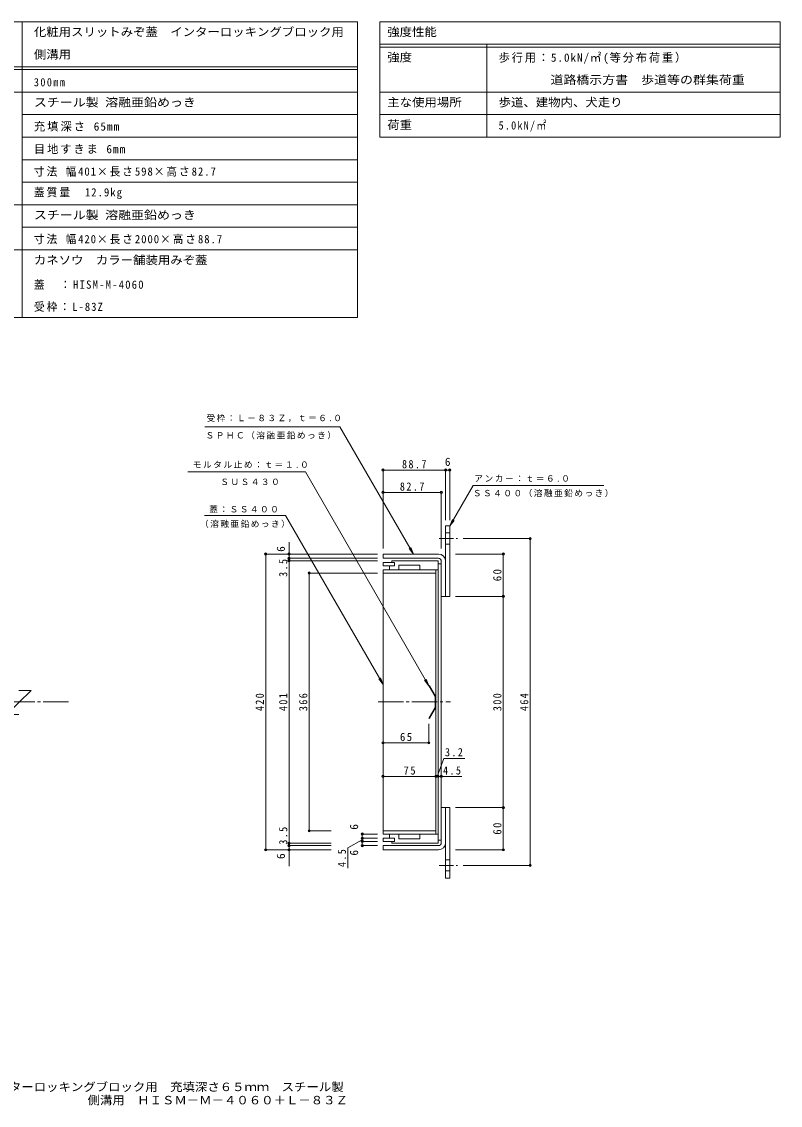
# Model space of a CAD drawing. Units: millimetres at full size, sheet at 1:4; some dimension numbers follow another scale. Extents: x -946 to 1123, y -778 to 761.
# Drawn here: x 46 to 1123, y -778 to 761 of the extents above; entities that cross this region are included whole.
import ezdxf
from ezdxf.enums import TextEntityAlignment as Align

# ---------------------------------------------------------------- set-up
doc = ezdxf.new("R2010")
doc.units = ezdxf.units.MM
doc.header["$LTSCALE"] = 4
doc.header["$PDMODE"] = 32
doc.header["$PDSIZE"] = 3.2
doc.linetypes.add('CHAIN1', pattern=[8, 5, -1, 1, -1])
doc.linetypes.add('CHAIN2', pattern=[12, 9, -1, 1, -1])
for name, color, linetype, lineweight in [('0-0_通り芯', 7, 'CHAIN2', 9), ('0-2_仕上', 7, 'Continuous', 9), ('0-3_建具', 4, 'Continuous', 9), ('0-4_その他', 7, 'Continuous', 9), ('0-5_寸法', 7, 'Continuous', 9), ('F-5_F-5ﾚｲﾔ', 2, 'Continuous', 9), ('F-F_F-Fﾚｲﾔ', 7, 'Continuous', 9)]:
    doc.layers.add(name, color=color, linetype=linetype, lineweight=lineweight)
doc.layers.add('F-4_F-4ﾚｲﾔ', color=2, linetype='Continuous')
doc.styles.add('ＭＳ ゴシック', font='')
doc.styles.get('ＭＳ ゴシック').set_extended_font_data('MS Gothic')

msp = doc.modelspace()

# ---------------------------------------------------------------- linework, layer by layer
at = {"layer": '0-0_通り芯'}
for p, q in [((112.671, -205.159), (-906.178, -205.159)), ((551.979, -205.159), (654.748, -205.159))]:
    msp.add_line(p, q, dxfattribs=at)
at = {"layer": '0-2_仕上'}
for p, q in [((559.058, -7.159), (559.058, -11.659)), ((575.058, -7.159), (559.058, -7.159)), ((575.058, -11.659), (559.058, -11.659)), ((568.058, -11.659), (568.058, -17.659)), ((571.558, -4.659), (571.558, -7.159)), ((637.258, -4.659), (571.558, -4.659)), ((575.058, -7.159), (575.058, -11.659)), ((581.258, -10.659), (581.258, -17.659)), ((611.258, -10.659), (581.258, -10.659)), ((611.258, -10.659), (611.258, -17.659)), ((637.258, -4.659), (637.258, -9.159)), ((559.058, -392.659), (559.058, -17.659)), ((637.258, -17.659), (559.058, -17.659)), ((634.058, -22.159), (559.058, -22.159)), ((634.058, -392.659), (634.058, -17.659)), ((634.058, -388.159), (559.058, -388.159)), ((637.258, -392.659), (559.058, -392.659)), ((559.058, -403.159), (559.058, -398.659)), ((575.058, -398.659), (559.058, -398.659)), ((568.058, -398.659), (568.058, -392.659)), ((575.058, -403.159), (575.058, -398.659)), ((581.258, -399.659), (581.258, -392.659)), ((611.258, -399.659), (581.258, -399.659)), ((611.258, -399.659), (611.258, -392.659)), ((575.058, -403.159), (559.058, -403.159)), ((571.558, -405.659), (571.558, -403.159)), ((637.258, -405.659), (571.558, -405.659)), ((637.258, -405.659), (637.258, -401.159))]:
    msp.add_line(p, q, dxfattribs=at)
at = {"layer": '0-2_仕上', "color": 2}
for p, q in [((637.258, -9.159), (637.258, -401.159)), ((641.759, -9.159), (637.258, -9.159)), ((641.759, -401.159), (641.759, -9.159)), ((641.759, -401.159), (637.258, -401.159))]:
    msp.add_line(p, q, dxfattribs=at)
at = {"layer": '0-2_仕上', "color": 3}
for p, q in [((624.058, -182.071), (624.924, -181.571)), ((633.058, -212.659), (624.058, -228.248)), ((634.058, -212.927), (624.924, -228.748)), ((624.058, -228.248), (624.924, -228.748))]:
    msp.add_line(p, q, dxfattribs=at)
for points in [[(633.058, -212.659), (633.058, -197.659), (624.058, -182.071)], [(634.058, -212.927), (634.058, -197.391), (624.924, -181.571)]]:
    msp.add_lwpolyline(points, dxfattribs=at)
at = {"layer": '0-3_建具'}
for p, q in [((647.759, 44.841), (653.759, 44.841)), ((647.759, -55.159), (647.759, 44.841)), ((647.759, 34.841), (653.759, 34.841)), ((653.759, -55.159), (653.759, 44.841)), ((647.759, 18.841), (653.759, 18.841)), ((637.759, -1.159), (559.059, -1.159)), ((647.759, -55.159), (653.759, -55.159)), ((59.304, -188.713), (42.181, -188.713)), ((647.759, -355.159), (653.759, -355.159)), ((647.759, -355.159), (647.759, -455.159)), ((653.759, -355.159), (653.759, -455.159)), ((637.759, -409.159), (559.059, -409.159)), ((647.759, -429.159), (653.759, -429.159)), ((647.759, -445.159), (653.759, -445.159)), ((647.759, -455.159), (653.759, -455.159))]:
    msp.add_line(p, q, dxfattribs=at)
at = {"layer": '0-3_建具', "linetype": 'CHAIN1'}
for p, q in [((638.832, 26.841), (664.77, 26.841)), ((638.832, -437.159), (664.77, -437.159))]:
    msp.add_line(p, q, dxfattribs=at)
at = {"layer": '0-3_建具'}
for points in [[(559.059, -1.159), (559.059, 4.841), (637.759, 4.841)], [(641.759, -5.159), (641.759, -55.159), (647.759, -55.159)], [(59.304, -188.713), (42.181, -205.836), (25.058, -222.96), (42.181, -222.96)], [(641.759, -405.159), (641.759, -355.159), (647.759, -355.159)], [(559.059, -409.159), (559.059, -415.159), (637.759, -415.159)]]:
    msp.add_lwpolyline(points, dxfattribs=at)
for centre, radius, start, end in [((637.759, -5.159), 10, 0, 90), ((637.759, -5.159), 4, 0, 90), ((637.759, -405.159), 4, 270, 0), ((637.759, -405.159), 10, 270, 0)]:
    msp.add_arc(centre, radius, start, end, dxfattribs=at)
at = {"layer": '0-4_その他'}
for p, q in [((559.059, 125.361), (559.059, 12.841)), ((559.059, 124.161), (647.759, 124.161)), ((647.759, 125.361), (647.759, 52.841)), ((647.759, 124.161), (653.759, 124.161)), ((653.759, 125.361), (653.759, 52.841)), ((559.059, 92.375), (641.759, 92.375)), ((641.759, 93.575), (641.759, 12.841)), ((425.679, 4.841), (425.679, 21.941)), ((769.063, 26.841), (672.77, 26.841)), ((767.863, 26.841), (767.863, -437.159)), ((391.18, 4.841), (551.059, 4.841)), ((392.38, 4.841), (392.38, -415.159)), ((425.679, 4.841), (425.679, -1.159)), ((730.812, 4.841), (661.759, 4.841)), ((729.612, 4.841), (729.612, -55.159)), ((424.479, -1.159), (551.059, -1.159)), ((424.479, -4.659), (551.059, -4.659)), ((425.679, -1.159), (425.679, -4.659)), ((425.679, -4.659), (425.679, -405.659)), ((452.883, -22.159), (551.058, -22.159)), ((454.083, -388.159), (454.083, -22.159)), ((730.812, -55.159), (661.759, -55.159)), ((729.612, -55.159), (729.612, -355.159)), ((624.058, -264.414), (624.058, -236.248)), ((559.058, -263.214), (624.058, -263.214)), ((559.058, -310.769), (634.058, -310.769)), ((634.058, -310.769), (637.258, -310.769)), ((637.258, -310.769), (641.759, -310.769)), ((641.759, -310.769), (670.637, -310.769)), ((730.812, -355.159), (661.759, -355.159)), ((729.612, -355.159), (729.612, -415.159)), ((452.883, -388.159), (485.587, -388.159)), ((528.348, -392.659), (551.058, -392.659)), ((528.348, -398.659), (551.058, -398.659)), ((529.548, -398.659), (529.548, -392.659)), ((529.548, -403.159), (529.548, -398.659)), ((391.18, -415.159), (485.587, -415.159)), ((424.479, -405.659), (485.587, -405.659)), ((424.479, -409.159), (485.587, -409.159)), ((425.679, -405.659), (425.679, -409.159)), ((425.679, -409.159), (425.679, -415.159)), ((425.679, -415.159), (425.679, -438.452)), ((529.548, -400.909), (508.941, -412.193)), ((508.941, -412.193), (508.941, -441.084)), ((528.348, -403.159), (551.058, -403.159)), ((528.348, -409.159), (551.059, -409.159)), ((529.548, -409.159), (529.548, -403.159)), ((730.812, -415.159), (661.759, -415.159)), ((769.063, -437.159), (672.77, -437.159))]:
    msp.add_line(p, q, dxfattribs=at)
msp.add_lwpolyline([(635.658, -310.769), (645.451, -285.538), (675.003, -285.538)], dxfattribs=at)
for p in [(559.059, 124.161), (647.759, 124.161), (653.759, 124.161), (559.059, 92.375), (641.759, 92.375), (767.863, 26.841), (392.38, 4.841), (425.679, 4.841), (425.679, -1.159), (729.612, 4.841), (425.679, -4.659), (454.083, -22.159), (729.612, -55.159), (559.058, -263.214), (624.058, -263.214), (559.058, -310.769), (634.058, -310.769), (637.258, -310.769), (641.759, -310.769), (729.612, -355.159), (454.083, -388.159), (529.548, -392.659), (529.548, -398.659), (392.38, -415.159), (425.679, -405.659), (425.679, -409.159), (425.679, -415.159), (529.548, -403.159), (529.548, -409.159), (729.612, -415.159), (767.863, -437.159)]:
    msp.add_point(p, dxfattribs=at)
at = {"layer": '0-5_寸法'}
for p, q in [((306.136, 185.399), (497.893, 185.399)), ((497.893, 185.399), (602.139, 4.841)), ((282.098, 121.579), (448.746, 121.579)), ((448.746, 121.579), (624.058, -182.071)), ((686.988, 102.395), (653.759, 44.841)), ((686.988, 102.395), (872.54, 102.395)), ((305.48, 59.538), (420.669, 59.538)), ((420.669, 59.538), (559.058, -180.159)), ((653.759, 44.841), (657.586, 54.08)), ((653.759, 44.841), (659.847, 52.774)), ((602.139, 4.841), (596.051, 12.774)), ((602.139, 4.841), (598.312, 14.08)), ((559.058, -180.159), (552.97, -172.226)), ((559.058, -180.159), (555.231, -170.92)), ((624.058, -182.071), (617.971, -174.137)), ((624.058, -182.071), (620.231, -172.832))]:
    msp.add_line(p, q, dxfattribs=at)
at = {"layer": 'F-5_F-5ﾚｲﾔ', "color": 7}
msp.add_line((554.32, 660.916), (1123.007, 660.916), dxfattribs=at)
at = {"layer": 'F-F_F-Fﾚｲﾔ'}
for p, q in [((-105.38, 760.916), (522.879, 760.916)), ((46.816, 760.916), (46.816, 340.916)), ((522.879, 760.916), (522.879, 340.916)), ((554.32, 760.916), (554.32, 596.916)), ((554.32, 760.916), (1123.007, 760.916)), ((1123.007, 760.916), (1123.007, 596.916)), ((554.32, 728.916), (1123.007, 728.916)), ((554.32, 724.916), (1123.007, 724.916)), ((706.516, 728.916), (706.516, 596.916)), ((-105.38, 696.916), (522.879, 696.916)), ((-105.38, 692.916), (522.879, 692.916)), ((-105.38, 660.916), (522.879, 660.916)), ((554.32, 660.916), (1123.007, 660.916)), ((46.816, 628.916), (522.879, 628.916)), ((554.32, 628.916), (1123.007, 628.916)), ((46.816, 596.916), (522.879, 596.916)), ((554.32, 596.916), (1123.007, 596.916)), ((46.816, 564.916), (522.879, 564.916)), ((46.816, 532.916), (522.879, 532.916)), ((-105.38, 500.916), (522.879, 500.916)), ((46.816, 468.916), (522.879, 468.916)), ((-105.38, 436.916), (522.879, 436.916)), ((-105.38, 340.916), (522.879, 340.916))]:
    msp.add_line(p, q, dxfattribs=at)

# ---------------------------------------------------------------- texts
at = {"layer": '0-4_その他', "color": 2, "style": 'ＭＳ ゴシック'}
msp.add_text('6', height=11.73, dxfattribs=at).set_placement((646.759, 126.561), align=Align.BOTTOM_LEFT)
for p in [(423.279, 8.058), (527.148, -386.552), (423.279, -428.213), (527.148, -423.27)]:
    msp.add_text('6', height=11.73, rotation=90, dxfattribs=at).set_placement(p, align=Align.BOTTOM_LEFT)
at = {"layer": '0-4_その他', "color": 2, "char_height": 11.73, "attachment_point": 7, "style": 'ＭＳ ゴシック'}
for s, insert in [('\\T1.28;\\W0.9;88.7', (585.909, 126.561)), ('\\T1.28;\\W0.9;82.7', (582.909, 94.775)), ('\\T1.27;\\W0.95;65', (583.058, -260.814)), ('\\T1.27;\\W0.9;3.2', (646.91, -282.491)), ('\\T1.27;\\W0.95;75', (588.058, -308.369)), ('\\T1.27;\\W0.9;4.5', (644.19, -308.369))]:
    msp.add_mtext(s, dxfattribs=dict(at, insert=insert))
at = {"layer": '0-4_その他', "color": 2, "char_height": 11.73, "attachment_point": 7, "rotation": 90, "style": 'ＭＳ ゴシック'}
for s, insert in [('\\T1.27;\\W0.9;3.5', (423.279, -27.539)), ('\\T1.27;\\W0.95;60', (727.212, -33.659)), ('\\T1.27;\\W0.9;420', (389.98, -218.159)), ('\\T1.27;\\W0.9;401', (423.279, -218.159)), ('\\T1.27;\\W0.9;366', (451.683, -218.159)), ('\\T1.27;\\W0.9;300', (727.212, -218.159)), ('\\T1.27;\\W0.9;464', (765.463, -218.159)), ('\\T1.27;\\W0.9;3.5', (423.279, -407.796)), ('\\T1.27;\\W0.95;60', (727.212, -393.659)), ('\\T1.27;\\W0.9;4.5', (506.568, -439.596))]:
    msp.add_mtext(s, dxfattribs=dict(at, insert=insert))
at = {"layer": '0-5_寸法', "char_height": 8.798, "attachment_point": 7, "style": 'ＭＳ ゴシック'}
for s, insert in [('\\T1.17;受枠：Ｌ－８３Ｚ，ｔ＝６.０', (308.432, 192.293)), ('\\T1.17;ＳＰＨＣ（溶融亜鉛めっき）', (306.992, 167.812)), ('\\T1.18;モルタル止め：ｔ＝１.０', (288.796, 126.86)), ('\\T1.17;ＳＵＳ４３０', (328.002, 102.84)), ('\\T1.18;アンカー：ｔ＝６.０', (688.575, 107.364)), ('\\T1.17;ＳＳ４００（溶融亜鉛めっき）', (686.519, 85.783)), ('\\T1.17;蓋：ＳＳ４００', (312.289, 63.492)), ('\\T1.17;（溶融亜鉛めっき）', (299.122, 42.079))]:
    msp.add_mtext(s, dxfattribs=dict(at, insert=insert))
at = {"layer": 'F-4_F-4ﾚｲﾔ', "style": 'ＭＳ ゴシック', "width": 1.1}
for s, p in [('カラー舗装用みぞ蓋\u3000インターロッキングブロック用\u3000充填深さ６５ｍｍ\u3000スチール製', (-183.297, -761.267)), ('側溝用\u3000ＨＩＳＭ－Ｍ－４０６０＋Ｌ－８３Ｚ', (139.579, -780.096))]:
    msp.add_text(s, height=11.73, dxfattribs=at).set_placement(p, align=Align.BOTTOM_LEFT)
at = {"layer": 'F-5_F-5ﾚｲﾔ', "style": 'ＭＳ ゴシック'}
for s, width, p in [('化粧用スリットみぞ蓋\u3000インターロッキングブロック用', 1.1, (63.35, 736.916)), ('側溝用', 1.1, (63.35, 704.916)), ('スチール製 溶融亜鉛めっき', 1.15, (63.35, 636.916))]:
    msp.add_text(s, height=11.73, dxfattribs=dict(at, width=width)).set_placement(p, align=Align.BOTTOM_LEFT)
at = {"layer": 'F-5_F-5ﾚｲﾔ', "char_height": 11.73, "attachment_point": 7, "style": 'ＭＳ ゴシック'}
for s, insert in [('\\T1.28;\\W0.9;300mm', (63.35, 668.916)), ('\\T1.18;充填深さ\\~65mm', (63.35, 604.916)), ('\\T1.17;目地すきま\\~6mm', (63.35, 572.916))]:
    msp.add_mtext(s, dxfattribs=dict(at, insert=insert))
at = {"layer": 'F-F_F-Fﾚｲﾔ', "color": 2, "style": 'ＭＳ ゴシック'}
for s, width, p in [('強度性能', 1.1, (564.967, 736.916)), ('強度', 1.1, (564.967, 700.916)), ('\u3000 \u3000 \u3000道路橋示方書\u3000歩道等の群集荷重', 1.15, (723.05, 668.916)), ('主な使用場所', 1.1, (564.967, 636.916)), ('歩道、建物内、犬走り', 1.1, (723.05, 636.916)), ('荷重', 1.1, (564.967, 604.916)), ('スチール製 溶融亜鉛めっき', 1.15, (63.35, 476.916)), ('カネソウ\u3000カラー舗装用みぞ蓋', 1.1, (63.35, 412.916))]:
    msp.add_text(s, height=11.73, dxfattribs=dict(at, width=width)).set_placement(p, align=Align.BOTTOM_LEFT)
at = {"layer": 'F-F_F-Fﾚｲﾔ', "color": 2, "char_height": 11.73, "attachment_point": 7, "style": 'ＭＳ ゴシック'}
for s, insert in [('\\T1.16;歩行用：5.0kN/㎡(等分布荷重）', (723.05, 700.916)), ('\\T1.24;\\W0.9;5.0kN/㎡', (723.05, 604.916)), ('\\T1.18;\\W0.95;寸法\\~幅401×長さ598×高さ82.7', (63.35, 540.916)), ('\\T1.19;\\W0.95;蓋質量\u300012.9kg', (63.35, 508.916)), ('\\T1.18;\\W0.95;寸法\\~幅420×長さ2000×高さ88.7', (63.35, 444.916)), ('\\T1.22;\\W0.95;蓋\u3000：HISM-M-4060', (63.35, 380.916)), ('\\T1.19;\\W0.95;受枠：L-83Z', (63.35, 348.916))]:
    msp.add_mtext(s, dxfattribs=dict(at, insert=insert))

doc.saveas('drawing.dxf')
